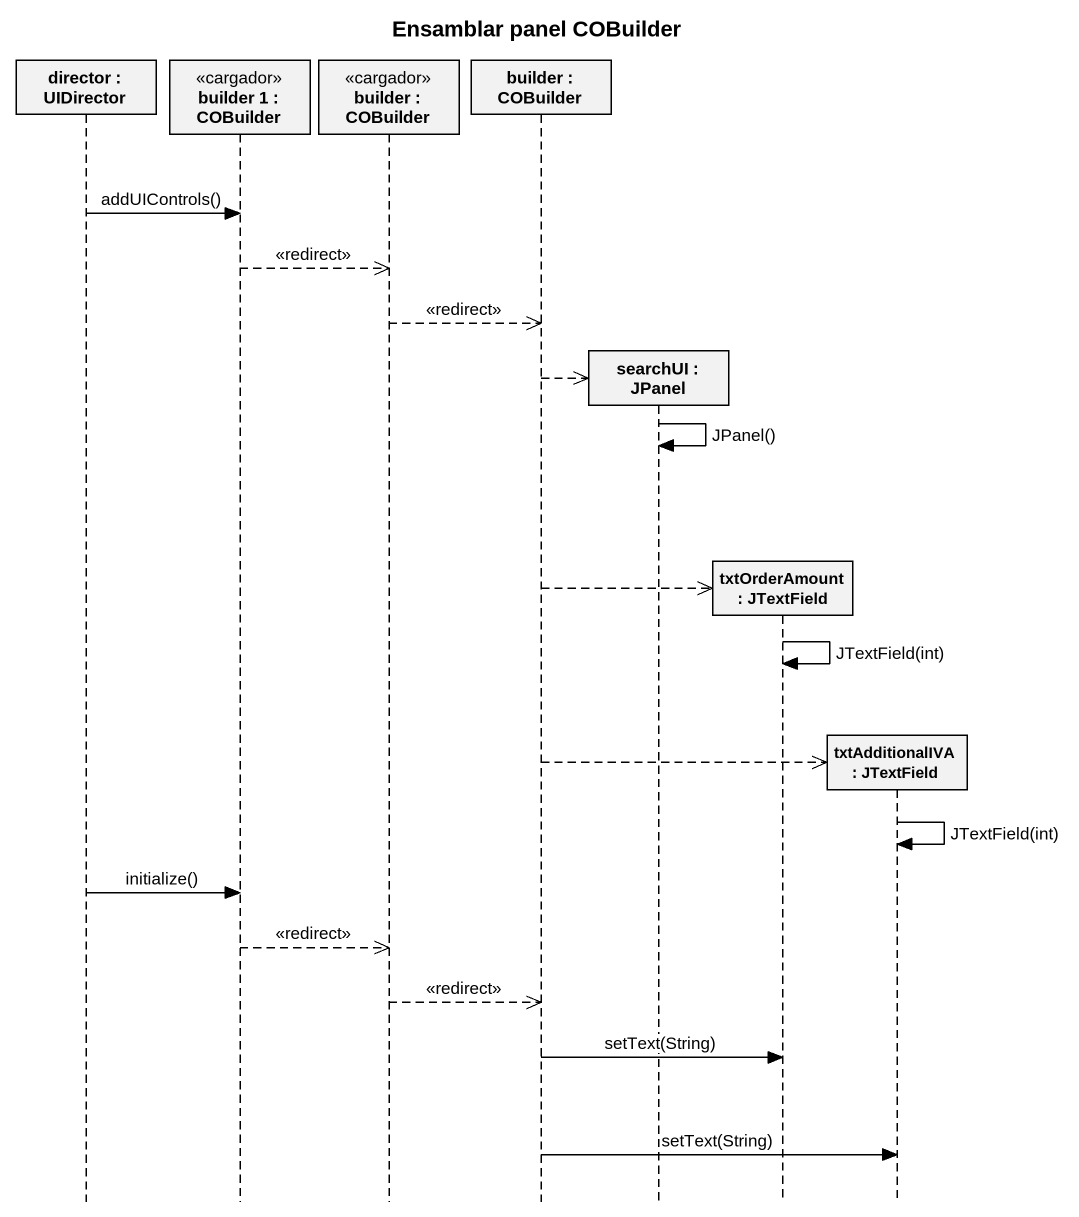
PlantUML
@startuml
title Ensamblar panel COBuilder
hide footbox
participant "director : UIDirector" as director
participant "builder 1 : COBuilder" as builder_1 <<cargador>>
participant "builder : COBuilder" as builder <<cargador>>
participant "builder : COBuilder" as builder_2
participant "searchUI : JPanel" as searchUI
participant "txtOrderAmount : JTextField" as txtOrderAmount
participant "txtAdditionalIVA : JTextField" as txtAdditionalIVA

director -> builder_1 : addUIControls()
builder_1 -->> builder : <<redirect>>
builder -->> builder_2 : <<redirect>>
builder_2 -->> searchUI **
searchUI -> searchUI : JPanel()
builder_2 -->> txtOrderAmount **
txtOrderAmount -> txtOrderAmount : JTextField(int)
builder_2 -->> txtAdditionalIVA **
txtAdditionalIVA -> txtAdditionalIVA : JTextField(int)
director -> builder_1 : initialize()
builder_1 -->> builder : <<redirect>>
builder -->> builder_2 : <<redirect>>
builder_2 -> txtOrderAmount : setText(String)
builder_2 -> txtAdditionalIVA : setText(String)
@enduml
